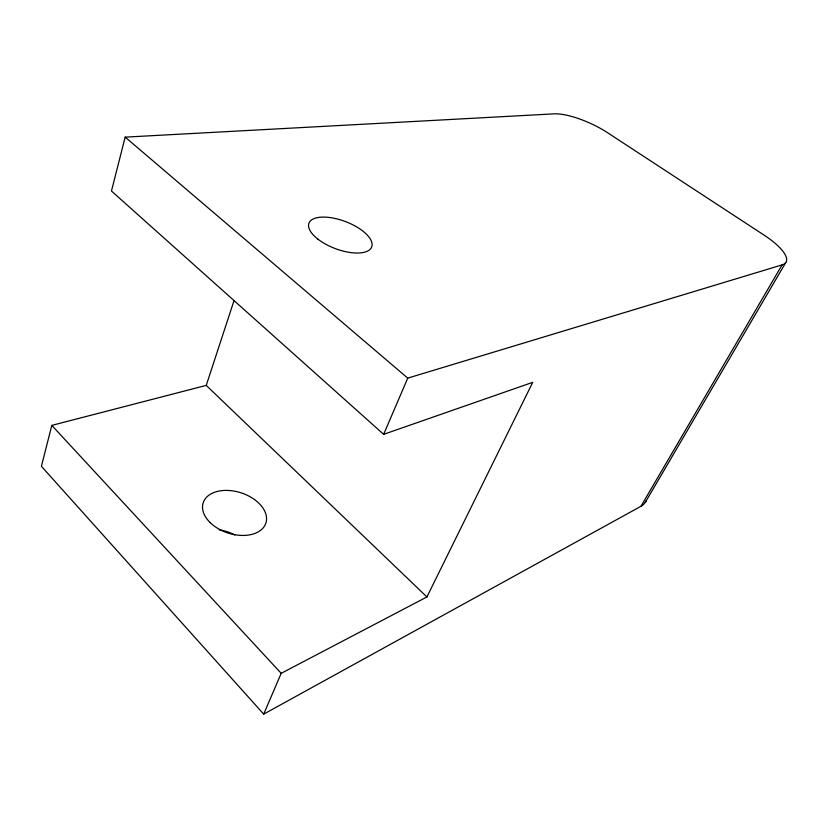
<?xml version="1.0" encoding="UTF-8"?>
<svg xmlns="http://www.w3.org/2000/svg" width="828" height="828" viewBox="0 0 828 828"><rect width="100%" height="100%" fill="white"/><g stroke="black" fill="none" stroke-linecap="round" stroke-linejoin="round"><path stroke-width="1.24" d="M233.982 300.74L206.234 385.393L51.812 425.385L41.4 466.288L263.697 714.14L640.944 506.291A41.234 20.876 29.6 0 0 646.099 500.868M640.944 506.291L782.098 264.898A46.575 14.531 27.2 0 0 764.234 235.224L607.617 132.749A42.642 12.699 24.5 0 0 554.025 113.86L125.173 137.137L111.459 191.02L383.654 434.327L532.725 382.339L426.917 596.947L281.199 673.319L263.697 714.14M383.654 434.327L407.738 378.127L782.098 264.898M645.219 502.472L785.782 262.538M125.173 137.137L407.738 378.127M206.234 385.393L426.917 596.947M51.812 425.385L281.199 673.319M219.265 529.868A32.261 21.642 17.3 0 1 234.779 534.95M317.776 239.044A33.555 14.438 20.7 0 0 371.006 248.265A33.555 14.438 20.7 0 0 332.183 217.899A33.555 14.438 20.7 0 0 317.776 239.044M210.177 522.613A32.965 21.145 17.9 0 0 264.722 525.697A32.965 21.145 17.9 0 0 228.683 490.466A32.965 21.145 17.9 0 0 210.177 522.613"/></g></svg>
